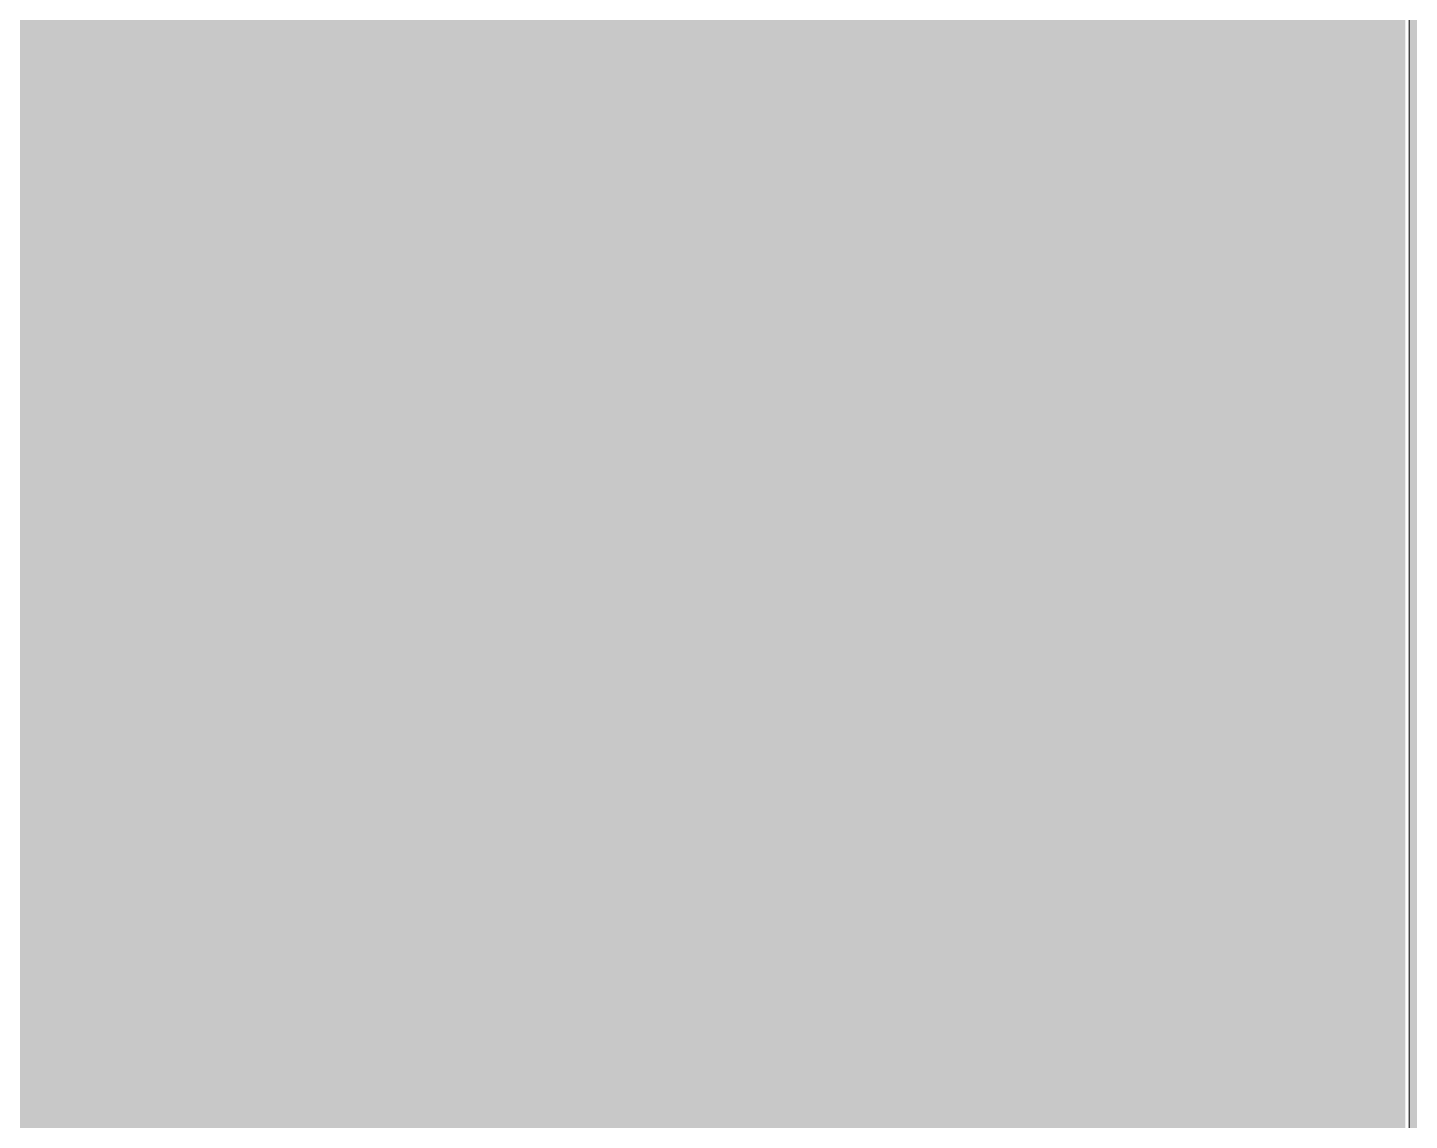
# Model space of a CAD drawing. Header units: inches. Extents: x -4169 to -1846, y 9706 to 12377.
# Drawn here: x -3455.866 to -3454.57, y 10767.064 to 10768.089 of the extents above; entities that cross this region are included whole.
import ezdxf

# ---------------------------------------------------------------- set-up
doc = ezdxf.new("R2010")
doc.units = ezdxf.units.IN
doc.header["$MEASUREMENT"] = 0
for name, color, linetype, lineweight in [('P-PIPE', 3, 'Continuous', 9), ('P-PIPE-1', 3, 'Continuous', 5), ('S-BEAM', 12, 'Continuous', 9)]:
    doc.layers.add(name, color=color, linetype=linetype, lineweight=lineweight)

# ---------------------------------------------------------------- blocks, each defined once
blk = doc.blocks.new('Dimension Lumber - LVL - 3_5X5_5-V113-ENLARGED RCP - 1ST FLOOR PLAN')
at = {"layer": 'S-BEAM'}
h = blk.add_hatch(color=256, dxfattribs=at)
h.paths.add_polyline_path([(-11.1211, -1.75), (33.65, -1.75), (33.65, 1.75), (-11.1211, 1.75)], flags=0)
h.paths.add_polyline_path([(-21.7388, -1.75), (-21.7388, 1.75), (-35.775, 1.75), (-35.775, -1.75)], flags=0)
h.paths.add_polyline_path([(-19.3638, -1.75), (-17.7388, -1.75), (-17.7388, 1.75), (-19.3638, 1.75)], flags=0)
h.paths.add_polyline_path([(-15.3638, -1.75), (-13.4961, -1.75), (-13.4961, 1.75), (-15.3638, 1.75)], flags=0)

msp = doc.modelspace()

# ---------------------------------------------------------------- hatches: boundary and pattern name
at = {"layer": 'P-PIPE-1'}
h = msp.add_hatch(color=256, dxfattribs=at)
h.paths.add_polyline_path([(-3456.9449, 10411.1209), (-3455.7574, 10411.1209), (-3455.7574, 10649.8579), (-3456.9449, 10649.8579), (-3456.9449, 10414.0394)], flags=0)
h.paths.add_polyline_path([(-3456.9449, 10668.8079), (-3455.7574, 10668.8079), (-3455.7574, 10669.0579), (-3456.9449, 10669.0579)], flags=0)
h.paths.add_polyline_path([(-3456.9449, 10707.2079), (-3455.7574, 10707.2079), (-3455.7574, 10707.4579), (-3456.9449, 10707.4579)], flags=0)
h.paths.add_polyline_path([(-3456.9449, 10726.4079), (-3455.7574, 10726.4079), (-3455.7574, 10949.9709), (-3456.9449, 10949.9709), (-3456.9449, 10731.731)], flags=0)
h.paths.add_polyline_path([(-3456.9449, 10968.9209), (-3455.7574, 10968.9209), (-3455.7574, 10969.1709), (-3456.9449, 10969.1709)], flags=0)
h.paths.add_polyline_path([(-3455.7574, 11007.3209), (-3455.7574, 11007.5709), (-3456.9449, 11007.5709), (-3456.9267, 11007.3209), (-3455.9269, 11007.3209)], flags=0)
h.paths.add_polyline_path([(-3456.9449, 11026.5209), (-3455.7574, 11026.5209), (-3455.7574, 11122.1894), (-3456.9449, 11122.1894), (-3456.9449, 11033.3572)], flags=0)
h = msp.add_hatch(color=256, dxfattribs=at)
h.paths.add_polyline_path([(-3455.7574, 10411.1209), (-3454.5699, 10411.1209), (-3454.5789, 10649.8579), (-3455.7574, 10649.8579), (-3455.7574, 10420.0505)], flags=0)
h.paths.add_polyline_path([(-3455.7574, 10668.8079), (-3454.5699, 10668.8079), (-3454.5797, 10669.0579), (-3455.7574, 10669.0579)], flags=0)
h.paths.add_polyline_path([(-3455.45, 10707.2079), (-3454.5699, 10707.2079), (-3454.5811, 10707.4579), (-3455.7574, 10707.4579), (-3455.7425, 10707.2079), (-3455.5352, 10707.2079)], flags=0)
h.paths.add_polyline_path([(-3455.7574, 10726.4079), (-3454.5699, 10726.4079), (-3454.5901, 10949.9709), (-3455.7574, 10949.9709), (-3455.7574, 10731.731)], flags=0)
h.paths.add_polyline_path([(-3455.7574, 10968.9209), (-3454.5699, 10968.9209), (-3454.5908, 10969.1709), (-3455.7574, 10969.1709)], flags=0)
h.paths.add_polyline_path([(-3455.7574, 11007.3209), (-3454.5699, 11007.3209), (-3454.5922, 11007.5709), (-3455.7574, 11007.5709)], flags=0)
h.paths.add_polyline_path([(-3455.7574, 11026.5209), (-3454.5699, 11026.5209), (-3454.5964, 11122.1894), (-3455.7574, 11122.1894), (-3455.7574, 11033.3572)], flags=0)

# ---------------------------------------------------------------- linework, layer by layer
at = {"layer": 'P-PIPE'}
msp.add_line((-3454.5699, 10949.9709), (-3454.5699, 10726.4079), dxfattribs=at)

# ---------------------------------------------------------------- block references
at = {"layer": 'S-BEAM'}
msp.add_blockref('Dimension Lumber - LVL - 3_5X5_5-V113-ENLARGED RCP - 1ST FLOOR PLAN', (-3443.4487, 10767.7894), dxfattribs=at)

doc.saveas('drawing.dxf')
